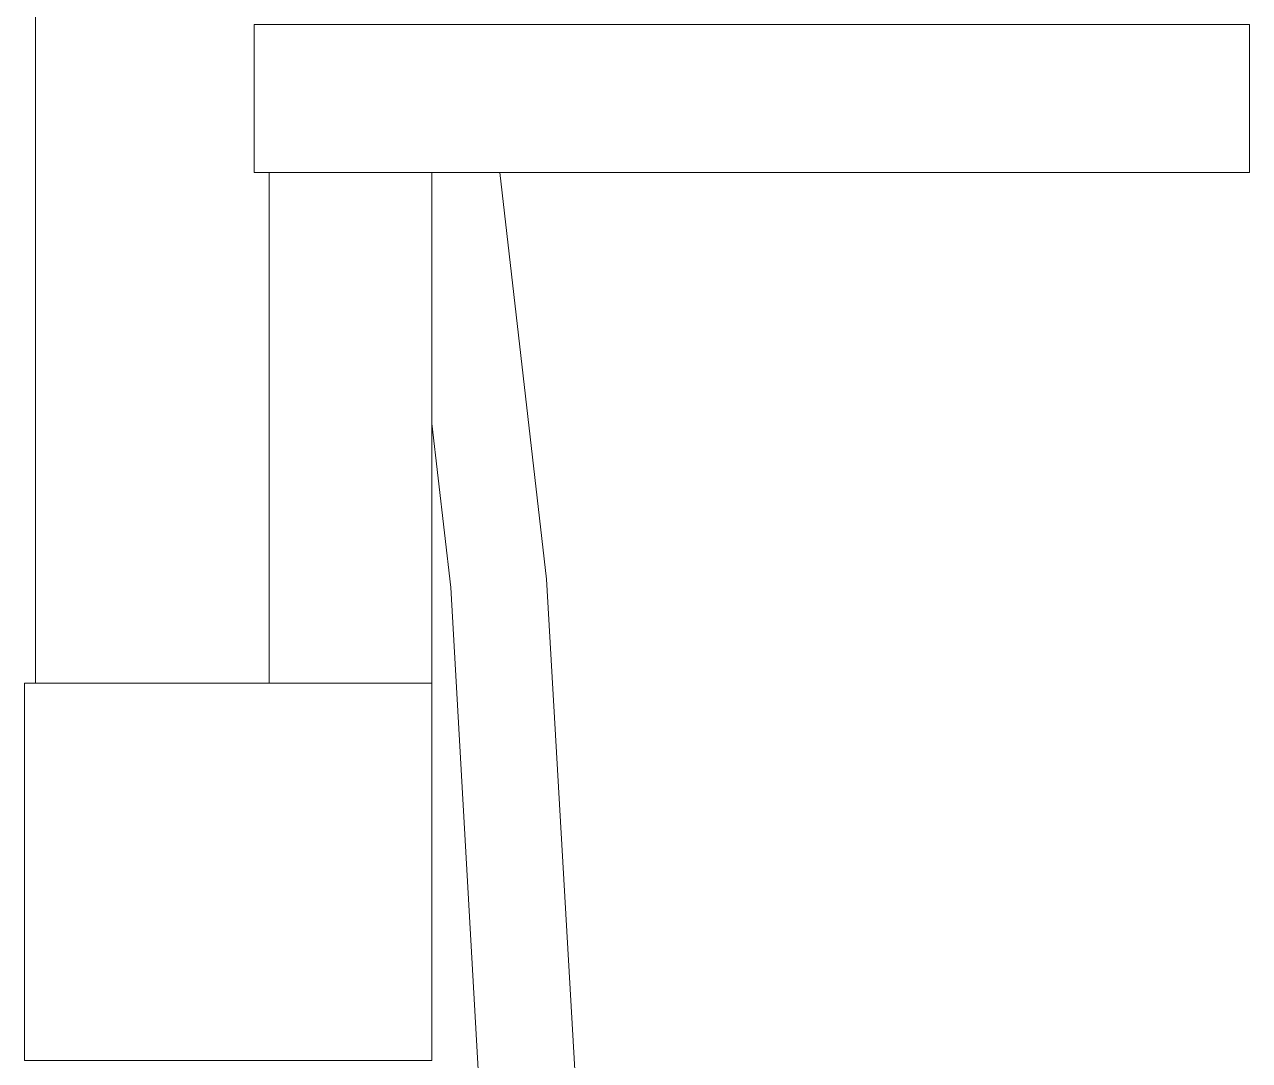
# Model space of a CAD drawing. Header units: metres. Extents: x -0.7 to 10.5, y -2 to 12.8.
# Drawn here: x 6.3737 to 6.5392, y 2.242 to 2.382 of the extents above; entities that cross this region are included whole.
import ezdxf

# ---------------------------------------------------------------- set-up
doc = ezdxf.new("R2010")
doc.units = ezdxf.units.M
doc.header["$MEASUREMENT"] = 0
doc.linetypes.add('Xref_Alzado 1$0$Wipeout_Contour', pattern=[1000, 0, -1000])
doc.layers.add('Xref_Alzado 1$0$Interior - Mobiliario', color=7, linetype='Continuous')
doc.layers.add('Xref_Alzado 1$0$Interior - Mobiliario _Pen_No__81', color=7, linetype='Continuous', lineweight=13, true_color=0x6a6a6a)

# ---------------------------------------------------------------- blocks, each defined once
blk = doc.blocks.new('Xref_Alzado 1$0$Section Element_140')
at = {"color": 254, "linetype": 'Xref_Alzado 1$0$Wipeout_Contour', "lineweight": 0, "ltscale": 258399.601348}
blk.add_wipeout([(-11672.34, -1907), (-11640.8, -1907), (-11640.8, -1838), (-11642.8, -1838), (-11642.8, -1818), (-11640.8, -1818), (-11640.8, -1726.21), (-11649.74, -1681.6), (-11665.06, -1574.65), (-11671.19, -1467.59), (-11668.12, -1360.34), (-11652.84, -1273.28), (-11642.76, -1251.65), (-11645.56, -1248), (-11647.36, -1243.66), (-11647.97, -1239), (-11647.36, -1234.34), (-11645.56, -1230), (-11642.7, -1226.27), (-11640.8, -1224.82), (-11640.8, -1052), (-11672.34, -1052)], dxfattribs=at).dxf.layer = 'Xref_Alzado 1$0$Interior - Mobiliario'
at = {"color": 254, "linetype": 'Xref_Alzado 1$0$Wipeout_Contour', "lineweight": 0, "ltscale": 58677.096475}
blk.add_wipeout([(-11639.34, -1254.3), (-11639.34, -1818), (-11637.6, -1818), (-11637.6, -1255.15), (-11638.97, -1254.59)], dxfattribs=at).dxf.layer = 'Xref_Alzado 1$0$Interior - Mobiliario'
at = {"color": 254, "linetype": 'Xref_Alzado 1$0$Wipeout_Contour', "lineweight": 0, "ltscale": 46931.600422}
blk.add_wipeout([(-11629.84, -1257), (-11629.84, -1818), (-11626.99, -1818), (-11626.99, -1256.62)], dxfattribs=at).dxf.layer = 'Xref_Alzado 1$0$Interior - Mobiliario'
at = {"color": 254, "linetype": 'Xref_Alzado 1$0$Wipeout_Contour', "lineweight": 0, "ltscale": 35279.290102}
blk.add_wipeout([(-11618.8, -1818), (-11618.45, -1818), (-11618.8, -1814.99)], dxfattribs=at).dxf.layer = 'Xref_Alzado 1$0$Interior - Mobiliario'
at = {"color": 254, "linetype": 'Xref_Alzado 1$0$Wipeout_Contour', "lineweight": 0, "ltscale": 46614.413666}
blk.add_wipeout([(-11508.36, -1818), (-11510.31, -1818), (-11510.31, -1838), (-11508.36, -1838)], dxfattribs=at).dxf.layer = 'Xref_Alzado 1$0$Interior - Mobiliario'
at = {"layer": 'Xref_Alzado 1$0$Interior - Mobiliario _Pen_No__81', "color": 251, "linetype": 'Continuous', "lineweight": 13, "true_color": 0x6a6a6a}
blk.add_line((-11508.36, -1838), (-11508.36, -1818), dxfattribs=at)
at = {"color": 254, "linetype": 'Xref_Alzado 1$0$Wipeout_Contour', "lineweight": 0, "ltscale": 46963.279923}
blk.add_wipeout([(-11637.6, -1818), (-11635.33, -1818), (-11635.33, -1256.1), (-11637.6, -1255.15)], dxfattribs=at).dxf.layer = 'Xref_Alzado 1$0$Interior - Mobiliario'
at = {"color": 254, "linetype": 'Xref_Alzado 1$0$Wipeout_Contour', "lineweight": 0, "ltscale": 58613.585948}
blk.add_wipeout([(-11626.99, -1256.62), (-11626.99, -1818), (-11624.33, -1818), (-11624.33, -1256.04), (-11625.18, -1256.39)], dxfattribs=at).dxf.layer = 'Xref_Alzado 1$0$Interior - Mobiliario'
at = {"color": 254, "linetype": 'Xref_Alzado 1$0$Wipeout_Contour', "lineweight": 0, "ltscale": 58793.201401}
blk.add_wipeout([(-11618.8, -1814.99), (-11618.45, -1818), (-11616.84, -1818), (-11616.76, -1818), (-11618.8, -1800.2)], dxfattribs=at).dxf.layer = 'Xref_Alzado 1$0$Interior - Mobiliario'
at = {"color": 254, "linetype": 'Xref_Alzado 1$0$Wipeout_Contour', "lineweight": 0, "ltscale": 46629.384881}
blk.add_wipeout([(-11510.31, -1838), (-11510.31, -1818), (-11515.94, -1818), (-11515.94, -1838)], dxfattribs=at).dxf.layer = 'Xref_Alzado 1$0$Interior - Mobiliario'
at = {"color": 254, "linetype": 'Xref_Alzado 1$0$Wipeout_Contour', "lineweight": 0, "ltscale": 141583.220264}
blk.add_wipeout([(-11672.34, -1965), (-11667.28, -1965), (-11647.76, -1983.55), (-11630.88, -1983.55), (-11630.88, -1976), (-11616.54, -1976), (-11616.54, -1975), (-11611.63, -1975), (-11616.26, -1894.06), (-11618.8, -1871.91), (-11618.8, -1958), (-11672.34, -1958)], dxfattribs=at).dxf.layer = 'Xref_Alzado 1$0$Interior - Mobiliario'
at = {"layer": 'Xref_Alzado 1$0$Interior - Mobiliario _Pen_No__81', "color": 251, "linetype": 'Continuous', "lineweight": 13, "true_color": 0x6a6a6a}
for p, q in [((-11510.31, -1818), (-11508.36, -1818)), ((-11510.31, -1838), (-11508.36, -1838))]:
    blk.add_line(p, q, dxfattribs=at)
at = {"color": 254, "linetype": 'Xref_Alzado 1$0$Wipeout_Contour', "lineweight": 0, "ltscale": 58781.925769}
blk.add_wipeout([(-11618.8, -1800.2), (-11616.76, -1818), (-11615.18, -1818), (-11618.79, -1786.49), (-11618.8, -1786.5)], dxfattribs=at).dxf.layer = 'Xref_Alzado 1$0$Interior - Mobiliario'
at = {"color": 254, "linetype": 'Xref_Alzado 1$0$Wipeout_Contour', "lineweight": 0, "ltscale": 46658.097585}
blk.add_wipeout([(-11515.94, -1838), (-11515.94, -1818), (-11524.85, -1818), (-11524.85, -1838)], dxfattribs=at).dxf.layer = 'Xref_Alzado 1$0$Interior - Mobiliario'
at = {"color": 254, "linetype": 'Xref_Alzado 1$0$Wipeout_Contour', "lineweight": 0, "ltscale": 47095.6807}
blk.add_wipeout([(-11616.05, -1894.04), (-11616.26, -1894.06), (-11611.63, -1975), (-11611.41, -1975)], dxfattribs=at).dxf.layer = 'Xref_Alzado 1$0$Interior - Mobiliario'
at = {"color": 254, "linetype": 'Xref_Alzado 1$0$Wipeout_Contour', "lineweight": 0, "ltscale": 47244.130771}
blk.add_wipeout([(-11673.84, -1958), (-11629.84, -1958), (-11629.84, -1907), (-11673.84, -1907)], dxfattribs=at).dxf.layer = 'Xref_Alzado 1$0$Interior - Mobiliario'
at = {"layer": 'Xref_Alzado 1$0$Interior - Mobiliario _Pen_No__81', "color": 251, "linetype": 'Continuous', "lineweight": 13, "true_color": 0x6a6a6a}
for p, q in [((-11672.34, -1907), (-11672.34, -1052)), ((-11515.94, -1818), (-11510.31, -1818)), ((-11515.94, -1838), (-11510.31, -1838)), ((-11673.84, -1958), (-11673.84, -1907))]:
    blk.add_line(p, q, dxfattribs=at)
at = {"color": 254, "linetype": 'Xref_Alzado 1$0$Wipeout_Contour', "lineweight": 0, "ltscale": 46896.555063}
blk.add_wipeout([(-11620.29, -1254.18), (-11620.29, -1818), (-11619.18, -1818), (-11619.18, -1253.34)], dxfattribs=at).dxf.layer = 'Xref_Alzado 1$0$Interior - Mobiliario'
at = {"color": 254, "linetype": 'Xref_Alzado 1$0$Wipeout_Contour', "lineweight": 0, "ltscale": 47013.019313}
blk.add_wipeout([(-11616.43, -1786.12), (-11612.78, -1818), (-11612.12, -1818), (-11615.78, -1786.02)], dxfattribs=at).dxf.layer = 'Xref_Alzado 1$0$Interior - Mobiliario'
at = {"color": 254, "linetype": 'Xref_Alzado 1$0$Wipeout_Contour', "lineweight": 0, "ltscale": 46698.564181}
blk.add_wipeout([(-11524.85, -1838), (-11524.85, -1818), (-11536.42, -1818), (-11536.42, -1838)], dxfattribs=at).dxf.layer = 'Xref_Alzado 1$0$Interior - Mobiliario'
at = {"color": 254, "linetype": 'Xref_Alzado 1$0$Wipeout_Contour', "lineweight": 0, "ltscale": 47161.232872}
blk.add_wipeout([(-11640.8, -1907), (-11640.43, -1907), (-11640.43, -1838), (-11640.8, -1838)], dxfattribs=at).dxf.layer = 'Xref_Alzado 1$0$Interior - Mobiliario'
at = {"color": 254, "linetype": 'Xref_Alzado 1$0$Wipeout_Contour', "lineweight": 0, "ltscale": 47093.973616}
blk.add_wipeout([(-11615.41, -1893.98), (-11616.05, -1894.04), (-11611.41, -1975), (-11610.76, -1975)], dxfattribs=at).dxf.layer = 'Xref_Alzado 1$0$Interior - Mobiliario'
at = {"color": 254, "linetype": 'Xref_Alzado 1$0$Wipeout_Contour', "lineweight": 0, "ltscale": 47151.698482}
blk.add_wipeout([(-11629.84, -1958), (-11626.99, -1958), (-11626.99, -1907), (-11629.84, -1907)], dxfattribs=at).dxf.layer = 'Xref_Alzado 1$0$Interior - Mobiliario'
at = {"layer": 'Xref_Alzado 1$0$Interior - Mobiliario _Pen_No__81', "color": 251, "linetype": 'Continuous', "lineweight": 13, "true_color": 0x6a6a6a}
for p, q in [((-11524.85, -1818), (-11515.94, -1818)), ((-11524.85, -1838), (-11515.94, -1838)), ((-11673.84, -1958), (-11629.84, -1958))]:
    blk.add_line(p, q, dxfattribs=at)
at = {"color": 254, "linetype": 'Xref_Alzado 1$0$Wipeout_Contour', "lineweight": 0, "ltscale": 46893.47517}
blk.add_wipeout([(-11618.8, -1253.05), (-11619.18, -1253.34), (-11619.18, -1818), (-11618.8, -1818)], dxfattribs=at).dxf.layer = 'Xref_Alzado 1$0$Interior - Mobiliario'
at = {"color": 254, "linetype": 'Xref_Alzado 1$0$Wipeout_Contour', "lineweight": 0, "ltscale": 46747.983277}
blk.add_wipeout([(-11536.42, -1838), (-11536.42, -1818), (-11549.87, -1818), (-11549.87, -1838)], dxfattribs=at).dxf.layer = 'Xref_Alzado 1$0$Interior - Mobiliario'
at = {"color": 254, "linetype": 'Xref_Alzado 1$0$Wipeout_Contour', "lineweight": 0, "ltscale": 47158.35993}
blk.add_wipeout([(-11640.43, -1838), (-11640.43, -1907), (-11639.34, -1907), (-11639.34, -1838)], dxfattribs=at).dxf.layer = 'Xref_Alzado 1$0$Interior - Mobiliario'
at = {"color": 254, "linetype": 'Xref_Alzado 1$0$Wipeout_Contour', "lineweight": 0, "ltscale": 58868.436366}
blk.add_wipeout([(-11615.41, -1893.98), (-11610.76, -1975), (-11610.57, -1975), (-11609.73, -1975), (-11614.38, -1893.89)], dxfattribs=at).dxf.layer = 'Xref_Alzado 1$0$Interior - Mobiliario'
at = {"color": 254, "linetype": 'Xref_Alzado 1$0$Wipeout_Contour', "lineweight": 0, "ltscale": 47140.837506}
blk.add_wipeout([(-11626.99, -1958), (-11624.33, -1958), (-11624.33, -1907), (-11626.99, -1907)], dxfattribs=at).dxf.layer = 'Xref_Alzado 1$0$Interior - Mobiliario'
at = {"layer": 'Xref_Alzado 1$0$Interior - Mobiliario _Pen_No__81', "color": 251, "linetype": 'Continuous', "lineweight": 13, "true_color": 0x6a6a6a}
for p, q in [((-11536.42, -1818), (-11524.85, -1818)), ((-11536.42, -1838), (-11524.85, -1838)), ((-11629.84, -1958), (-11626.99, -1958))]:
    blk.add_line(p, q, dxfattribs=at)
at = {"color": 254, "linetype": 'Xref_Alzado 1$0$Wipeout_Contour', "lineweight": 0, "ltscale": 46802.933478}
blk.add_wipeout([(-11549.87, -1838), (-11549.87, -1818), (-11564.24, -1818), (-11564.24, -1838)], dxfattribs=at).dxf.layer = 'Xref_Alzado 1$0$Interior - Mobiliario'
at = {"color": 254, "linetype": 'Xref_Alzado 1$0$Wipeout_Contour', "lineweight": 0, "ltscale": 47152.771481}
blk.add_wipeout([(-11637.6, -1838), (-11639.34, -1838), (-11639.34, -1907), (-11637.6, -1907)], dxfattribs=at).dxf.layer = 'Xref_Alzado 1$0$Interior - Mobiliario'
at = {"color": 254, "linetype": 'Xref_Alzado 1$0$Wipeout_Contour', "lineweight": 0, "ltscale": 47075.997047}
blk.add_wipeout([(-11618.8, -1871.91), (-11616.26, -1894.06), (-11616.05, -1894.04), (-11618.8, -1870.01)], dxfattribs=at).dxf.layer = 'Xref_Alzado 1$0$Interior - Mobiliario'
at = {"color": 254, "linetype": 'Xref_Alzado 1$0$Wipeout_Contour', "lineweight": 0, "ltscale": 47085.946881}
blk.add_wipeout([(-11613.04, -1893.78), (-11614.38, -1893.89), (-11609.73, -1975), (-11608.39, -1975)], dxfattribs=at).dxf.layer = 'Xref_Alzado 1$0$Interior - Mobiliario'
at = {"color": 254, "linetype": 'Xref_Alzado 1$0$Wipeout_Contour', "lineweight": 0, "ltscale": 47131.089607}
blk.add_wipeout([(-11624.33, -1907), (-11624.33, -1958), (-11622.05, -1958), (-11622.05, -1907)], dxfattribs=at).dxf.layer = 'Xref_Alzado 1$0$Interior - Mobiliario'
at = {"layer": 'Xref_Alzado 1$0$Interior - Mobiliario _Pen_No__81', "color": 251, "linetype": 'Continuous', "lineweight": 13, "true_color": 0x6a6a6a}
for p, q in [((-11549.87, -1818), (-11536.42, -1818)), ((-11549.87, -1838), (-11536.42, -1838)), ((-11626.99, -1958), (-11624.33, -1958))]:
    blk.add_line(p, q, dxfattribs=at)
at = {"color": 254, "linetype": 'Xref_Alzado 1$0$Wipeout_Contour', "lineweight": 0, "ltscale": 46859.610153}
blk.add_wipeout([(-11564.24, -1838), (-11564.24, -1818), (-11578.56, -1818), (-11578.56, -1838)], dxfattribs=at).dxf.layer = 'Xref_Alzado 1$0$Interior - Mobiliario'
at = {"color": 254, "linetype": 'Xref_Alzado 1$0$Wipeout_Contour', "lineweight": 0, "ltscale": 47144.848405}
blk.add_wipeout([(-11637.6, -1907), (-11635.33, -1907), (-11635.33, -1838), (-11637.6, -1838)], dxfattribs=at).dxf.layer = 'Xref_Alzado 1$0$Interior - Mobiliario'
at = {"color": 254, "linetype": 'Xref_Alzado 1$0$Wipeout_Contour', "lineweight": 0, "ltscale": 47073.848067}
blk.add_wipeout([(-11618.8, -1870.01), (-11616.05, -1894.04), (-11615.41, -1893.98), (-11618.8, -1864.35)], dxfattribs=at).dxf.layer = 'Xref_Alzado 1$0$Interior - Mobiliario'
at = {"color": 254, "linetype": 'Xref_Alzado 1$0$Wipeout_Contour', "lineweight": 0, "ltscale": 58855.117088}
blk.add_wipeout([(-11613.04, -1893.78), (-11608.39, -1975), (-11607.68, -1975), (-11606.82, -1975), (-11611.48, -1893.64)], dxfattribs=at).dxf.layer = 'Xref_Alzado 1$0$Interior - Mobiliario'
at = {"color": 254, "linetype": 'Xref_Alzado 1$0$Wipeout_Contour', "lineweight": 0, "ltscale": 47123.119065}
blk.add_wipeout([(-11622.05, -1958), (-11620.29, -1958), (-11620.29, -1907), (-11622.05, -1907)], dxfattribs=at).dxf.layer = 'Xref_Alzado 1$0$Interior - Mobiliario'
at = {"layer": 'Xref_Alzado 1$0$Interior - Mobiliario _Pen_No__81', "color": 251, "linetype": 'Continuous', "lineweight": 13, "true_color": 0x6a6a6a}
for p, q in [((-11564.24, -1818), (-11549.87, -1818)), ((-11564.24, -1838), (-11549.87, -1838)), ((-11624.33, -1958), (-11622.05, -1958))]:
    blk.add_line(p, q, dxfattribs=at)
at = {"color": 254, "linetype": 'Xref_Alzado 1$0$Wipeout_Contour', "lineweight": 0, "ltscale": 47135.13064}
blk.add_wipeout([(-11635.33, -1838), (-11635.33, -1907), (-11632.68, -1907), (-11632.68, -1838)], dxfattribs=at).dxf.layer = 'Xref_Alzado 1$0$Interior - Mobiliario'
at = {"color": 254, "linetype": 'Xref_Alzado 1$0$Wipeout_Contour', "lineweight": 0, "ltscale": 47069.818008}
blk.add_wipeout([(-11618.8, -1864.35), (-11615.41, -1893.98), (-11614.38, -1893.89), (-11618.8, -1855.32)], dxfattribs=at).dxf.layer = 'Xref_Alzado 1$0$Interior - Mobiliario'
at = {"color": 254, "linetype": 'Xref_Alzado 1$0$Wipeout_Contour', "lineweight": 0, "ltscale": 47073.728902}
blk.add_wipeout([(-11609.81, -1893.5), (-11611.48, -1893.64), (-11606.82, -1975), (-11605.14, -1975)], dxfattribs=at).dxf.layer = 'Xref_Alzado 1$0$Interior - Mobiliario'
at = {"color": 254, "linetype": 'Xref_Alzado 1$0$Wipeout_Contour', "lineweight": 0, "ltscale": 47117.469033}
blk.add_wipeout([(-11620.29, -1958), (-11619.18, -1958), (-11619.18, -1907), (-11620.29, -1907)], dxfattribs=at).dxf.layer = 'Xref_Alzado 1$0$Interior - Mobiliario'
at = {"layer": 'Xref_Alzado 1$0$Interior - Mobiliario _Pen_No__81', "color": 251, "linetype": 'Continuous', "lineweight": 13, "true_color": 0x6a6a6a}
blk.add_line((-11622.05, -1958), (-11620.29, -1958), dxfattribs=at)
at = {"color": 254, "linetype": 'Xref_Alzado 1$0$Wipeout_Contour', "lineweight": 0, "ltscale": 47124.28047}
blk.add_wipeout([(-11629.84, -1838), (-11632.68, -1838), (-11632.68, -1907), (-11629.84, -1907)], dxfattribs=at).dxf.layer = 'Xref_Alzado 1$0$Interior - Mobiliario'
at = {"color": 254, "linetype": 'Xref_Alzado 1$0$Wipeout_Contour', "lineweight": 0, "ltscale": 47064.169413}
blk.add_wipeout([(-11618.8, -1855.32), (-11614.38, -1893.89), (-11613.04, -1893.78), (-11618.8, -1843.52)], dxfattribs=at).dxf.layer = 'Xref_Alzado 1$0$Interior - Mobiliario'
at = {"color": 254, "linetype": 'Xref_Alzado 1$0$Wipeout_Contour', "lineweight": 0, "ltscale": 58838.894412}
blk.add_wipeout([(-11609.81, -1893.5), (-11605.14, -1975), (-11604.58, -1975), (-11603.45, -1975), (-11608.13, -1893.36)], dxfattribs=at).dxf.layer = 'Xref_Alzado 1$0$Interior - Mobiliario'
at = {"color": 254, "linetype": 'Xref_Alzado 1$0$Wipeout_Contour', "lineweight": 0, "ltscale": 47114.524525}
blk.add_wipeout([(-11619.18, -1958), (-11618.8, -1958), (-11618.8, -1907), (-11619.18, -1907)], dxfattribs=at).dxf.layer = 'Xref_Alzado 1$0$Interior - Mobiliario'
at = {"layer": 'Xref_Alzado 1$0$Interior - Mobiliario _Pen_No__81', "color": 251, "linetype": 'Continuous', "lineweight": 13, "true_color": 0x6a6a6a}
for p, q in [((-11620.29, -1958), (-11619.18, -1958)), ((-11619.18, -1958), (-11618.8, -1958))]:
    blk.add_line(p, q, dxfattribs=at)
at = {"color": 254, "linetype": 'Xref_Alzado 1$0$Wipeout_Contour', "lineweight": 0, "ltscale": 47113.037311}
blk.add_wipeout([(-11626.99, -1838), (-11629.84, -1838), (-11629.84, -1907), (-11626.99, -1907)], dxfattribs=at).dxf.layer = 'Xref_Alzado 1$0$Interior - Mobiliario'
at = {"color": 254, "linetype": 'Xref_Alzado 1$0$Wipeout_Contour', "lineweight": 0, "ltscale": 58820.450602}
blk.add_wipeout([(-11618.8, -1843.52), (-11613.04, -1893.78), (-11611.48, -1893.64), (-11617.86, -1838), (-11618.8, -1838)], dxfattribs=at).dxf.layer = 'Xref_Alzado 1$0$Interior - Mobiliario'
at = {"color": 254, "linetype": 'Xref_Alzado 1$0$Wipeout_Contour', "lineweight": 0, "ltscale": 47060.593416}
blk.add_wipeout([(-11606.56, -1893.22), (-11608.13, -1893.36), (-11603.45, -1975), (-11601.88, -1975)], dxfattribs=at).dxf.layer = 'Xref_Alzado 1$0$Interior - Mobiliario'
at = {"layer": 'Xref_Alzado 1$0$Interior - Mobiliario _Pen_No__81', "color": 251, "linetype": 'Continuous', "lineweight": 13, "true_color": 0x6a6a6a}
blk.add_line((-11673.84, -1907), (-11629.84, -1907), dxfattribs=at)
at = {"color": 254, "linetype": 'Xref_Alzado 1$0$Wipeout_Contour', "lineweight": 0, "ltscale": 47102.167462}
blk.add_wipeout([(-11626.99, -1907), (-11624.33, -1907), (-11624.33, -1838), (-11626.99, -1838)], dxfattribs=at).dxf.layer = 'Xref_Alzado 1$0$Interior - Mobiliario'
at = {"color": 254, "linetype": 'Xref_Alzado 1$0$Wipeout_Contour', "lineweight": 0, "ltscale": 58812.006482}
blk.add_wipeout([(-11616.84, -1838), (-11617.86, -1838), (-11611.48, -1893.64), (-11609.81, -1893.5), (-11616.16, -1838)], dxfattribs=at).dxf.layer = 'Xref_Alzado 1$0$Interior - Mobiliario'
at = {"color": 254, "linetype": 'Xref_Alzado 1$0$Wipeout_Contour', "lineweight": 0, "ltscale": 58823.600048}
blk.add_wipeout([(-11606.56, -1893.22), (-11601.88, -1975), (-11601.47, -1975), (-11600.53, -1975), (-11605.22, -1893.11)], dxfattribs=at).dxf.layer = 'Xref_Alzado 1$0$Interior - Mobiliario'
at = {"layer": 'Xref_Alzado 1$0$Interior - Mobiliario _Pen_No__81', "color": 251, "linetype": 'Continuous', "lineweight": 13, "true_color": 0x6a6a6a}
blk.add_line((-11629.84, -1907), (-11626.99, -1907), dxfattribs=at)
at = {"color": 254, "linetype": 'Xref_Alzado 1$0$Wipeout_Contour', "lineweight": 0, "ltscale": 47092.411549}
blk.add_wipeout([(-11624.33, -1838), (-11624.33, -1907), (-11622.05, -1907), (-11622.05, -1838)], dxfattribs=at).dxf.layer = 'Xref_Alzado 1$0$Interior - Mobiliario'
at = {"color": 254, "linetype": 'Xref_Alzado 1$0$Wipeout_Contour', "lineweight": 0, "ltscale": 47044.40519}
blk.add_wipeout([(-11616.16, -1838), (-11609.81, -1893.5), (-11608.13, -1893.36), (-11614.47, -1838)], dxfattribs=at).dxf.layer = 'Xref_Alzado 1$0$Interior - Mobiliario'
at = {"color": 254, "linetype": 'Xref_Alzado 1$0$Wipeout_Contour', "lineweight": 0, "ltscale": 47050.06008}
blk.add_wipeout([(-11604.18, -1893.02), (-11605.22, -1893.11), (-11600.53, -1975), (-11599.49, -1975)], dxfattribs=at).dxf.layer = 'Xref_Alzado 1$0$Interior - Mobiliario'
at = {"layer": 'Xref_Alzado 1$0$Interior - Mobiliario _Pen_No__81', "color": 251, "linetype": 'Continuous', "lineweight": 13, "true_color": 0x6a6a6a}
blk.add_line((-11626.99, -1907), (-11624.33, -1907), dxfattribs=at)
at = {"color": 254, "linetype": 'Xref_Alzado 1$0$Wipeout_Contour', "lineweight": 0, "ltscale": 47084.434453}
blk.add_wipeout([(-11622.05, -1838), (-11622.05, -1907), (-11620.29, -1907), (-11620.29, -1838)], dxfattribs=at).dxf.layer = 'Xref_Alzado 1$0$Interior - Mobiliario'
at = {"color": 254, "linetype": 'Xref_Alzado 1$0$Wipeout_Contour', "lineweight": 0, "ltscale": 47037.926355}
blk.add_wipeout([(-11612.89, -1838), (-11614.47, -1838), (-11608.13, -1893.36), (-11606.56, -1893.22)], dxfattribs=at).dxf.layer = 'Xref_Alzado 1$0$Interior - Mobiliario'
at = {"color": 254, "linetype": 'Xref_Alzado 1$0$Wipeout_Contour', "lineweight": 0, "ltscale": 47046.701474}
blk.add_wipeout([(-11603.53, -1892.96), (-11604.18, -1893.02), (-11599.49, -1975), (-11598.83, -1975)], dxfattribs=at).dxf.layer = 'Xref_Alzado 1$0$Interior - Mobiliario'
at = {"layer": 'Xref_Alzado 1$0$Interior - Mobiliario _Pen_No__81', "color": 251, "linetype": 'Continuous', "lineweight": 13, "true_color": 0x6a6a6a}
for p, q in [((-11611.63, -1975), (-11616.26, -1894.06)), ((-11624.33, -1907), (-11622.05, -1907))]:
    blk.add_line(p, q, dxfattribs=at)
at = {"color": 254, "linetype": 'Xref_Alzado 1$0$Wipeout_Contour', "lineweight": 0, "ltscale": 47078.779795}
blk.add_wipeout([(-11620.29, -1838), (-11620.29, -1907), (-11619.18, -1907), (-11619.18, -1838)], dxfattribs=at).dxf.layer = 'Xref_Alzado 1$0$Interior - Mobiliario'
at = {"color": 254, "linetype": 'Xref_Alzado 1$0$Wipeout_Contour', "lineweight": 0, "ltscale": 58787.915522}
blk.add_wipeout([(-11611.65, -1838), (-11612.89, -1838), (-11606.56, -1893.22), (-11605.22, -1893.11), (-11611.53, -1838)], dxfattribs=at).dxf.layer = 'Xref_Alzado 1$0$Interior - Mobiliario'
at = {"color": 254, "linetype": 'Xref_Alzado 1$0$Wipeout_Contour', "lineweight": 0, "ltscale": 47044.951395}
blk.add_wipeout([(-11603.3, -1892.94), (-11603.53, -1892.96), (-11598.83, -1975), (-11598.6, -1975)], dxfattribs=at).dxf.layer = 'Xref_Alzado 1$0$Interior - Mobiliario'
at = {"layer": 'Xref_Alzado 1$0$Interior - Mobiliario _Pen_No__81', "color": 251, "linetype": 'Continuous', "lineweight": 13, "true_color": 0x6a6a6a}
blk.add_line((-11622.05, -1907), (-11620.29, -1907), dxfattribs=at)
at = {"color": 254, "linetype": 'Xref_Alzado 1$0$Wipeout_Contour', "lineweight": 0, "ltscale": 47075.832844}
blk.add_wipeout([(-11619.18, -1838), (-11619.18, -1907), (-11618.8, -1907), (-11618.8, -1838)], dxfattribs=at).dxf.layer = 'Xref_Alzado 1$0$Interior - Mobiliario'
at = {"color": 254, "linetype": 'Xref_Alzado 1$0$Wipeout_Contour', "lineweight": 0, "ltscale": 47027.356632}
blk.add_wipeout([(-11611.53, -1838), (-11605.22, -1893.11), (-11604.18, -1893.02), (-11610.49, -1838)], dxfattribs=at).dxf.layer = 'Xref_Alzado 1$0$Interior - Mobiliario'
at = {"layer": 'Xref_Alzado 1$0$Interior - Mobiliario _Pen_No__81', "color": 251, "linetype": 'Continuous', "lineweight": 13, "true_color": 0x6a6a6a}
for p, q in [((-11616.26, -1894.06), (-11618.8, -1871.91)), ((-11620.29, -1907), (-11619.18, -1907)), ((-11619.18, -1907), (-11618.8, -1907)), ((-11618.8, -1958), (-11618.8, -1907))]:
    blk.add_line(p, q, dxfattribs=at)
at = {"color": 254, "linetype": 'Xref_Alzado 1$0$Wipeout_Contour', "lineweight": 0, "ltscale": 47023.986049}
blk.add_wipeout([(-11610.49, -1838), (-11604.18, -1893.02), (-11603.53, -1892.96), (-11609.83, -1838)], dxfattribs=at).dxf.layer = 'Xref_Alzado 1$0$Interior - Mobiliario'
at = {"color": 254, "linetype": 'Xref_Alzado 1$0$Wipeout_Contour', "lineweight": 0, "ltscale": 58775.983694}
blk.add_wipeout([(-11609.72, -1838), (-11609.83, -1838), (-11603.53, -1892.96), (-11603.3, -1892.94), (-11609.6, -1838)], dxfattribs=at).dxf.layer = 'Xref_Alzado 1$0$Interior - Mobiliario'
at = {"layer": 'Xref_Alzado 1$0$Interior - Mobiliario _Pen_No__81', "color": 251, "linetype": 'Continuous', "lineweight": 13, "true_color": 0x6a6a6a}
blk.add_line((-11598.6, -1975), (-11603.3, -1892.94), dxfattribs=at)
at = {"color": 254, "linetype": 'Xref_Alzado 1$0$Wipeout_Contour', "lineweight": 0, "ltscale": 46962.59679}
blk.add_wipeout([(-11591.82, -1818), (-11603.11, -1818), (-11603.11, -1838), (-11591.82, -1838)], dxfattribs=at).dxf.layer = 'Xref_Alzado 1$0$Interior - Mobiliario'
at = {"color": 254, "linetype": 'Xref_Alzado 1$0$Wipeout_Contour', "lineweight": 0, "ltscale": 47001.77466}
blk.add_wipeout([(-11603.11, -1838), (-11603.11, -1818), (-11611.65, -1818), (-11611.65, -1838)], dxfattribs=at).dxf.layer = 'Xref_Alzado 1$0$Interior - Mobiliario'
at = {"color": 254, "linetype": 'Xref_Alzado 1$0$Wipeout_Contour', "lineweight": 0, "ltscale": 46914.088793}
blk.add_wipeout([(-11578.56, -1838), (-11578.56, -1818), (-11591.82, -1818), (-11591.82, -1838)], dxfattribs=at).dxf.layer = 'Xref_Alzado 1$0$Interior - Mobiliario'
at = {"layer": 'Xref_Alzado 1$0$Interior - Mobiliario _Pen_No__81', "color": 251, "linetype": 'Continuous', "lineweight": 13, "true_color": 0x6a6a6a}
for p, q in [((-11603.11, -1818), (-11591.82, -1818)), ((-11591.82, -1818), (-11578.56, -1818)), ((-11578.56, -1818), (-11564.24, -1818)), ((-11603.3, -1892.94), (-11609.6, -1838)), ((-11603.11, -1838), (-11591.82, -1838)), ((-11591.82, -1838), (-11578.56, -1838)), ((-11578.56, -1838), (-11564.24, -1838))]:
    blk.add_line(p, q, dxfattribs=at)
at = {"color": 254, "linetype": 'Xref_Alzado 1$0$Wipeout_Contour', "lineweight": 0, "ltscale": 47028.909017}
blk.add_wipeout([(-11611.65, -1838), (-11611.65, -1818), (-11616.84, -1818), (-11616.84, -1838)], dxfattribs=at).dxf.layer = 'Xref_Alzado 1$0$Interior - Mobiliario'
at = {"layer": 'Xref_Alzado 1$0$Interior - Mobiliario _Pen_No__81', "color": 251, "linetype": 'Continuous', "lineweight": 13, "true_color": 0x6a6a6a}
for p, q in [((-11611.65, -1818), (-11603.11, -1818)), ((-11611.65, -1838), (-11603.11, -1838))]:
    blk.add_line(p, q, dxfattribs=at)
at = {"color": 254, "linetype": 'Xref_Alzado 1$0$Wipeout_Contour', "lineweight": 0, "ltscale": 47064.857219}
blk.add_wipeout([(-11616.84, -1838), (-11616.84, -1818), (-11629.84, -1818), (-11629.84, -1838)], dxfattribs=at).dxf.layer = 'Xref_Alzado 1$0$Interior - Mobiliario'
at = {"layer": 'Xref_Alzado 1$0$Interior - Mobiliario _Pen_No__81', "color": 251, "linetype": 'Continuous', "lineweight": 13, "true_color": 0x6a6a6a}
for p, q in [((-11616.84, -1818), (-11611.65, -1818)), ((-11618.8, -1907), (-11618.8, -1838)), ((-11616.84, -1838), (-11611.65, -1838))]:
    blk.add_line(p, q, dxfattribs=at)
at = {"color": 254, "linetype": 'Xref_Alzado 1$0$Wipeout_Contour', "lineweight": 0, "ltscale": 47097.186164}
blk.add_wipeout([(-11629.84, -1838), (-11629.84, -1818), (-11633.21, -1818), (-11633.21, -1838)], dxfattribs=at).dxf.layer = 'Xref_Alzado 1$0$Interior - Mobiliario'
at = {"layer": 'Xref_Alzado 1$0$Interior - Mobiliario _Pen_No__81', "color": 251, "linetype": 'Continuous', "lineweight": 13, "true_color": 0x6a6a6a}
for p, q in [((-11629.84, -1818), (-11616.84, -1818)), ((-11629.84, -1838), (-11616.84, -1838))]:
    blk.add_line(p, q, dxfattribs=at)
at = {"color": 254, "linetype": 'Xref_Alzado 1$0$Wipeout_Contour', "lineweight": 0, "ltscale": 47110.016755}
blk.add_wipeout([(-11633.21, -1838), (-11633.21, -1818), (-11636.34, -1818), (-11636.34, -1838)], dxfattribs=at).dxf.layer = 'Xref_Alzado 1$0$Interior - Mobiliario'
at = {"layer": 'Xref_Alzado 1$0$Interior - Mobiliario _Pen_No__81', "color": 251, "linetype": 'Continuous', "lineweight": 13, "true_color": 0x6a6a6a}
for p, q in [((-11633.21, -1818), (-11629.84, -1818)), ((-11633.21, -1838), (-11629.84, -1838))]:
    blk.add_line(p, q, dxfattribs=at)
at = {"color": 254, "linetype": 'Xref_Alzado 1$0$Wipeout_Contour', "lineweight": 0, "ltscale": 47121.508264}
blk.add_wipeout([(-11636.34, -1838), (-11636.34, -1818), (-11639.02, -1818), (-11639.02, -1838)], dxfattribs=at).dxf.layer = 'Xref_Alzado 1$0$Interior - Mobiliario'
at = {"layer": 'Xref_Alzado 1$0$Interior - Mobiliario _Pen_No__81', "color": 251, "linetype": 'Continuous', "lineweight": 13, "true_color": 0x6a6a6a}
for p, q in [((-11636.34, -1818), (-11633.21, -1818)), ((-11636.34, -1838), (-11633.21, -1838))]:
    blk.add_line(p, q, dxfattribs=at)
at = {"color": 254, "linetype": 'Xref_Alzado 1$0$Wipeout_Contour', "lineweight": 0, "ltscale": 47130.877533}
blk.add_wipeout([(-11639.02, -1818), (-11641.08, -1818), (-11641.08, -1838), (-11639.02, -1838)], dxfattribs=at).dxf.layer = 'Xref_Alzado 1$0$Interior - Mobiliario'
at = {"layer": 'Xref_Alzado 1$0$Interior - Mobiliario _Pen_No__81', "color": 251, "linetype": 'Continuous', "lineweight": 13, "true_color": 0x6a6a6a}
for p, q in [((-11639.02, -1818), (-11636.34, -1818)), ((-11639.02, -1838), (-11636.34, -1838))]:
    blk.add_line(p, q, dxfattribs=at)
at = {"color": 254, "linetype": 'Xref_Alzado 1$0$Wipeout_Contour', "lineweight": 0, "ltscale": 47137.486028}
blk.add_wipeout([(-11641.08, -1838), (-11641.08, -1818), (-11642.37, -1818), (-11642.37, -1838)], dxfattribs=at).dxf.layer = 'Xref_Alzado 1$0$Interior - Mobiliario'
at = {"layer": 'Xref_Alzado 1$0$Interior - Mobiliario _Pen_No__81', "color": 251, "linetype": 'Continuous', "lineweight": 13, "true_color": 0x6a6a6a}
for p, q in [((-11641.08, -1818), (-11639.02, -1818)), ((-11641.08, -1838), (-11639.02, -1838)), ((-11640.8, -1907), (-11640.8, -1838))]:
    blk.add_line(p, q, dxfattribs=at)
at = {"color": 254, "linetype": 'Xref_Alzado 1$0$Wipeout_Contour', "lineweight": 0, "ltscale": 47140.88336}
blk.add_wipeout([(-11642.37, -1838), (-11642.37, -1818), (-11642.8, -1818), (-11642.8, -1838)], dxfattribs=at).dxf.layer = 'Xref_Alzado 1$0$Interior - Mobiliario'
at = {"layer": 'Xref_Alzado 1$0$Interior - Mobiliario _Pen_No__81', "color": 251, "linetype": 'Continuous', "lineweight": 13, "true_color": 0x6a6a6a}
for p, q in [((-11642.8, -1818), (-11642.37, -1818)), ((-11642.8, -1838), (-11642.8, -1818)), ((-11642.37, -1818), (-11641.08, -1818)), ((-11642.8, -1838), (-11642.37, -1838)), ((-11642.37, -1838), (-11641.08, -1838))]:
    blk.add_line(p, q, dxfattribs=at)
blk = doc.blocks.new('Xref_Alzado 1')
at = {"layer": 'Xref_Alzado 1$0$Interior - Mobiliario', "lineweight": 0, "xscale": 0.001, "yscale": 0.001, "zscale": 0.001}
blk.add_blockref('Xref_Alzado 1$0$Section Element_140', (18.27402, 3.3), dxfattribs=at)

msp = doc.modelspace()

# ---------------------------------------------------------------- block references
msp.add_blockref('Xref_Alzado 1', (-0.22645, 0.9))

doc.saveas('drawing.dxf')
